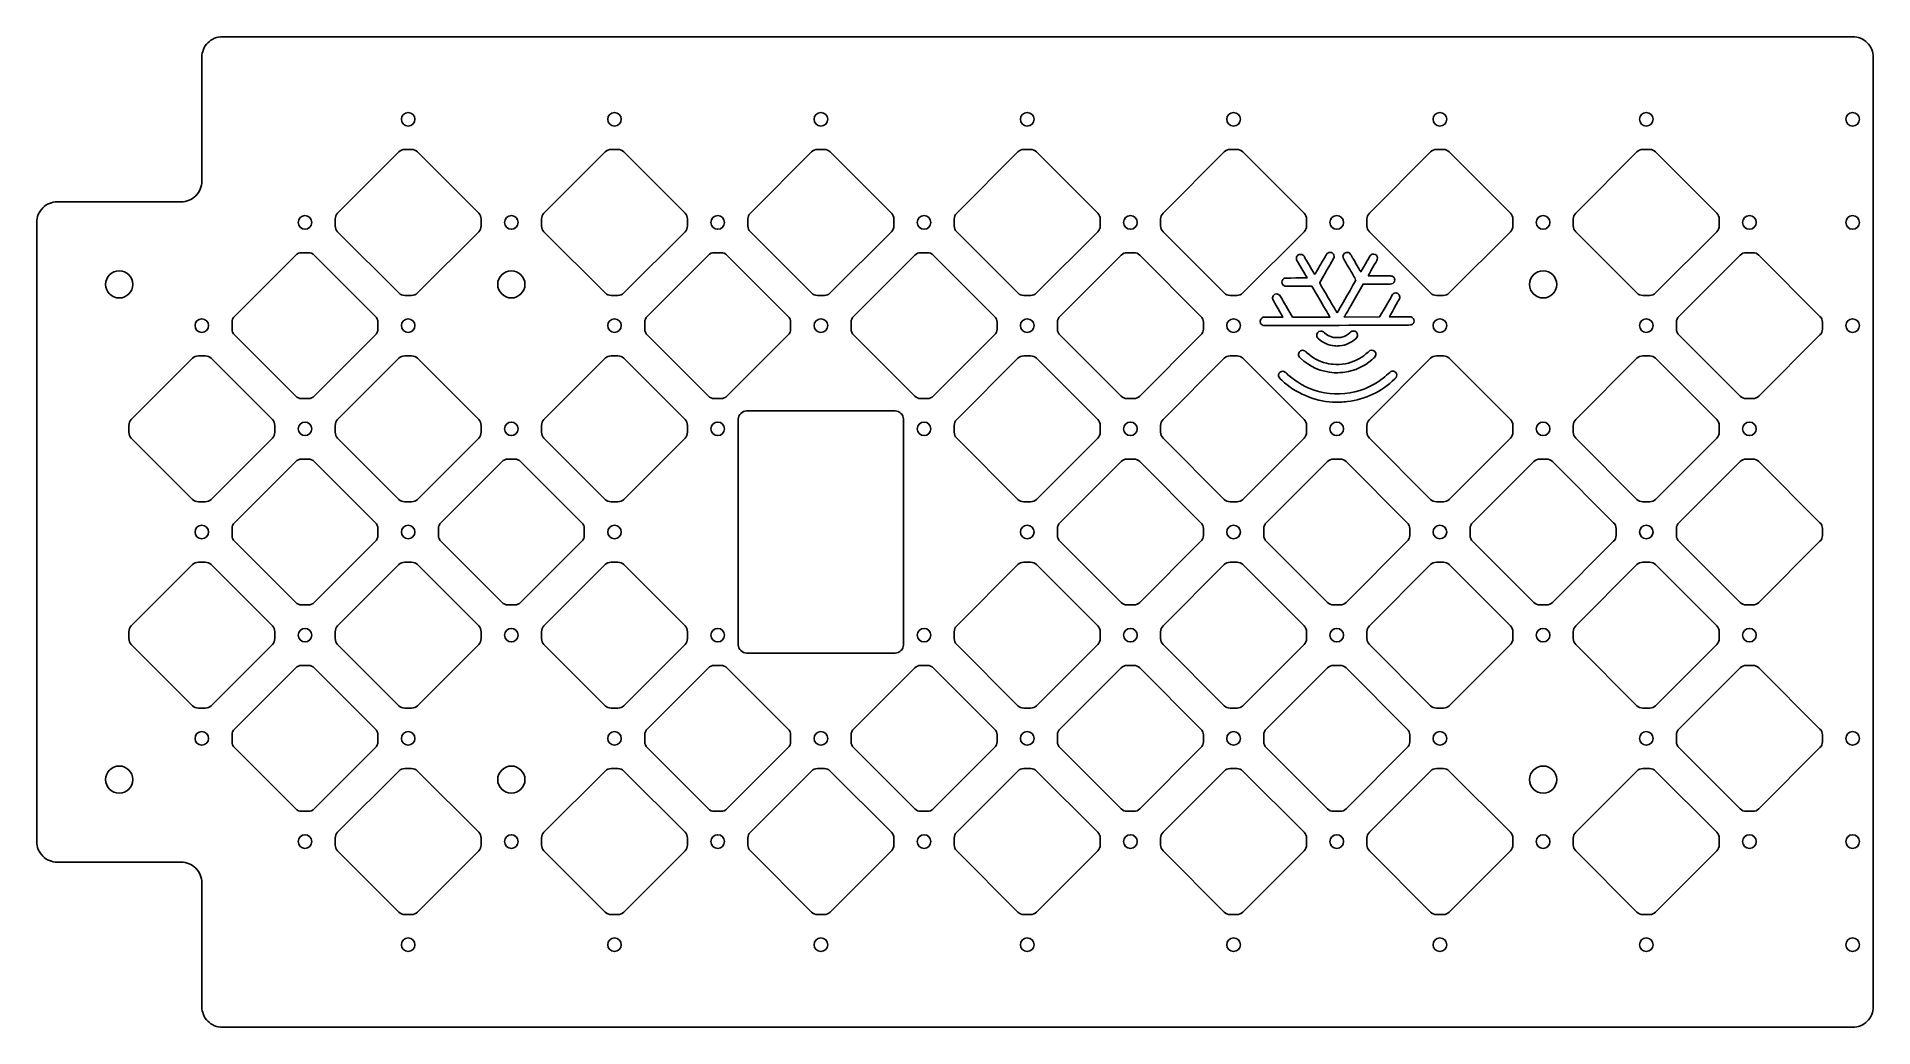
# Model space of a CAD drawing. Header units: millimetres. Extents: x -240 to 205, y -120 to 120.
import ezdxf

# ---------------------------------------------------------------- set-up
doc = ezdxf.new("R2010")
doc.units = ezdxf.units.MM

msp = doc.modelspace()

# ---------------------------------------------------------------- linework, layer by layer
for points in [[(205, 115, 0.414214), (200, 120), (-195, 120, 0.414214), (-200, 115), (-200, 85, -0.414214), (-205, 80), (-235, 80, 0.414214), (-240, 75), (-240, -75, 0.414214), (-235, -80), (-205, -80, -0.414214), (-200, -85), (-200, -115, 0.414214), (-195, -120), (200, -120, 0.414214), (205, -115)], [(-132.91, 72.75), (-147.75, 57.91, -0.198912), (-149.16, 57.32), (-150.84, 57.32, -0.198912), (-152.25, 57.91), (-167.09, 72.75, -0.198912), (-167.68, 74.16), (-167.68, 75.84, -0.198912), (-167.09, 77.25), (-152.25, 92.09, -0.198912), (-150.84, 92.68), (-149.16, 92.68, -0.198912), (-147.75, 92.09), (-132.91, 77.25, -0.198912), (-132.32, 75.84), (-132.32, 74.16, -0.198912)], [(-82.91, 72.75), (-97.75, 57.91, -0.198912), (-99.16, 57.32), (-100.84, 57.32, -0.198912), (-102.25, 57.91), (-117.09, 72.75, -0.198912), (-117.68, 74.16), (-117.68, 75.84, -0.198912), (-117.09, 77.25), (-102.25, 92.09, -0.198912), (-100.84, 92.68), (-99.16, 92.68, -0.198912), (-97.75, 92.09), (-82.91, 77.25, -0.198912), (-82.32, 75.84), (-82.32, 74.16, -0.198912)], [(-32.91, 72.75), (-47.75, 57.91, -0.198912), (-49.16, 57.32), (-50.84, 57.32, -0.198912), (-52.25, 57.91), (-67.09, 72.75, -0.198912), (-67.68, 74.16), (-67.68, 75.84, -0.198912), (-67.09, 77.25), (-52.25, 92.09, -0.198912), (-50.84, 92.68), (-49.16, 92.68, -0.198912), (-47.75, 92.09), (-32.91, 77.25, -0.198912), (-32.32, 75.84), (-32.32, 74.16, -0.198912)], [(17.09, 72.75), (2.25, 57.91, -0.198912), (0.84, 57.32), (-0.84, 57.32, -0.198912), (-2.25, 57.91), (-17.09, 72.75, -0.198912), (-17.68, 74.16), (-17.68, 75.84, -0.198912), (-17.09, 77.25), (-2.25, 92.09, -0.198912), (-0.84, 92.68), (0.84, 92.68, -0.198912), (2.25, 92.09), (17.09, 77.25, -0.198912), (17.68, 75.84), (17.68, 74.16, -0.198912)], [(67.09, 72.75), (52.25, 57.91, -0.198912), (50.84, 57.32), (49.16, 57.32, -0.198912), (47.75, 57.91), (32.91, 72.75, -0.198912), (32.32, 74.16), (32.32, 75.84, -0.198912), (32.91, 77.25), (47.75, 92.09, -0.198912), (49.16, 92.68), (50.84, 92.68, -0.198912), (52.25, 92.09), (67.09, 77.25, -0.198912), (67.68, 75.84), (67.68, 74.16, -0.198912)], [(117.09, 72.75), (102.25, 57.91, -0.198912), (100.84, 57.32), (99.16, 57.32, -0.198912), (97.75, 57.91), (82.91, 72.75, -0.198912), (82.32, 74.16), (82.32, 75.84, -0.198912), (82.91, 77.25), (97.75, 92.09, -0.198912), (99.16, 92.68), (100.84, 92.68, -0.198912), (102.25, 92.09), (117.09, 77.25, -0.198912), (117.68, 75.84), (117.68, 74.16, -0.198912)], [(167.09, 72.75), (152.25, 57.91, -0.198912), (150.84, 57.32), (149.16, 57.32, -0.198912), (147.75, 57.91), (132.91, 72.75, -0.198912), (132.32, 74.16), (132.32, 75.84, -0.198912), (132.91, 77.25), (147.75, 92.09, -0.198912), (149.16, 92.68), (150.84, 92.68, -0.198912), (152.25, 92.09), (167.09, 77.25, -0.198912), (167.68, 75.84), (167.68, 74.16, -0.198912)], [(-157.32, 50.84), (-157.32, 49.16, -0.198912), (-157.91, 47.75), (-172.75, 32.91, -0.198912), (-174.16, 32.32), (-175.84, 32.32, -0.198912), (-177.25, 32.91), (-192.09, 47.75, -0.198912), (-192.68, 49.16), (-192.68, 50.84, -0.198912), (-192.09, 52.25), (-177.25, 67.09, -0.198912), (-175.84, 67.68), (-174.16, 67.68, -0.198912), (-172.75, 67.09), (-157.91, 52.25, -0.198912)], [(-57.32, 50.84), (-57.32, 49.16, -0.198912), (-57.91, 47.75), (-72.75, 32.91, -0.198912), (-74.16, 32.32), (-75.84, 32.32, -0.198912), (-77.25, 32.91), (-92.09, 47.75, -0.198912), (-92.68, 49.16), (-92.68, 50.84, -0.198912), (-92.09, 52.25), (-77.25, 67.09, -0.198912), (-75.84, 67.68), (-74.16, 67.68, -0.198912), (-72.75, 67.09), (-57.91, 52.25, -0.198912)], [(-7.32, 50.84), (-7.32, 49.16, -0.198912), (-7.91, 47.75), (-22.75, 32.91, -0.198912), (-24.16, 32.32), (-25.84, 32.32, -0.198912), (-27.25, 32.91), (-42.09, 47.75, -0.198912), (-42.68, 49.16), (-42.68, 50.84, -0.198912), (-42.09, 52.25), (-27.25, 67.09, -0.198912), (-25.84, 67.68), (-24.16, 67.68, -0.198912), (-22.75, 67.09), (-7.91, 52.25, -0.198912)], [(42.68, 50.84), (42.68, 49.16, -0.198912), (42.09, 47.75), (27.25, 32.91, -0.198912), (25.84, 32.32), (24.16, 32.32, -0.198912), (22.75, 32.91), (7.91, 47.75, -0.198912), (7.32, 49.16), (7.32, 50.84, -0.198912), (7.91, 52.25), (22.75, 67.09, -0.198912), (24.16, 67.68), (25.84, 67.68, -0.198912), (27.25, 67.09), (42.09, 52.25, -0.198912)], [(192.68, 50.84), (192.68, 49.16, -0.198912), (192.09, 47.75), (177.25, 32.91, -0.198912), (175.84, 32.32), (174.16, 32.32, -0.198912), (172.75, 32.91), (157.91, 47.75, -0.198912), (157.32, 49.16), (157.32, 50.84, -0.198912), (157.91, 52.25), (172.75, 67.09, -0.198912), (174.16, 67.68), (175.84, 67.68, -0.198912), (177.25, 67.09), (192.09, 52.25, -0.198912)], [(-182.91, 22.75), (-197.75, 7.91, -0.198912), (-199.16, 7.32), (-200.84, 7.32, -0.198912), (-202.25, 7.91), (-217.09, 22.75, -0.198912), (-217.68, 24.16), (-217.68, 25.84, -0.198912), (-217.09, 27.25), (-202.25, 42.09, -0.198912), (-200.84, 42.68), (-199.16, 42.68, -0.198912), (-197.75, 42.09), (-182.91, 27.25, -0.198912), (-182.32, 25.84), (-182.32, 24.16, -0.198912)], [(-132.91, 22.75), (-147.75, 7.91, -0.198912), (-149.16, 7.32), (-150.84, 7.32, -0.198912), (-152.25, 7.91), (-167.09, 22.75, -0.198912), (-167.68, 24.16), (-167.68, 25.84, -0.198912), (-167.09, 27.25), (-152.25, 42.09, -0.198912), (-150.84, 42.68), (-149.16, 42.68, -0.198912), (-147.75, 42.09), (-132.91, 27.25, -0.198912), (-132.32, 25.84), (-132.32, 24.16, -0.198912)], [(-82.91, 22.75), (-97.75, 7.91, -0.198912), (-99.16, 7.32), (-100.84, 7.32, -0.198912), (-102.25, 7.91), (-117.09, 22.75, -0.198912), (-117.68, 24.16), (-117.68, 25.84, -0.198912), (-117.09, 27.25), (-102.25, 42.09, -0.198912), (-100.84, 42.68), (-99.16, 42.68, -0.198912), (-97.75, 42.09), (-82.91, 27.25, -0.198912), (-82.32, 25.84), (-82.32, 24.16, -0.198912)], [(-17.09, 27.25), (-2.25, 42.09, -0.198912), (-0.84, 42.68), (0.84, 42.68, -0.198912), (2.25, 42.09), (17.09, 27.25, -0.198912), (17.68, 25.84), (17.68, 24.16, -0.198912), (17.09, 22.75), (2.25, 7.91, -0.198912), (0.84, 7.32), (-0.84, 7.32, -0.198912), (-2.25, 7.91), (-17.09, 22.75, -0.198912), (-17.68, 24.16), (-17.68, 25.84, -0.198912)], [(67.09, 22.75), (52.25, 7.91, -0.198912), (50.84, 7.32), (49.16, 7.32, -0.198912), (47.75, 7.91), (32.91, 22.75, -0.198912), (32.32, 24.16), (32.32, 25.84, -0.198912), (32.91, 27.25), (47.75, 42.09, -0.198912), (49.16, 42.68), (50.84, 42.68, -0.198912), (52.25, 42.09), (67.09, 27.25, -0.198912), (67.68, 25.84), (67.68, 24.16, -0.198912)], [(117.09, 22.75), (102.25, 7.91, -0.198912), (100.84, 7.32), (99.16, 7.32, -0.198912), (97.75, 7.91), (82.91, 22.75, -0.198912), (82.32, 24.16), (82.32, 25.84, -0.198912), (82.91, 27.25), (97.75, 42.09, -0.198912), (99.16, 42.68), (100.84, 42.68, -0.198912), (102.25, 42.09), (117.09, 27.25, -0.198912), (117.68, 25.84), (117.68, 24.16, -0.198912)], [(167.09, 22.75), (152.25, 7.91, -0.198912), (150.84, 7.32), (149.16, 7.32, -0.198912), (147.75, 7.91), (132.91, 22.75, -0.198912), (132.32, 24.16), (132.32, 25.84, -0.198912), (132.91, 27.25), (147.75, 42.09, -0.198912), (149.16, 42.68), (150.84, 42.68, -0.198912), (152.25, 42.09), (167.09, 27.25, -0.198912), (167.68, 25.84), (167.68, 24.16, -0.198912)], [(-30, 27.32), (-30, -27.32, -0.414214), (-32, -29.32), (-68, -29.32, -0.414214), (-70, -27.32), (-70, 27.32, -0.414214), (-68, 29.32), (-32, 29.32, -0.414214)], [(-157.32, 0.84), (-157.32, -0.84, -0.198912), (-157.91, -2.25), (-172.75, -17.09, -0.198912), (-174.16, -17.68), (-175.84, -17.68, -0.198912), (-177.25, -17.09), (-192.09, -2.25, -0.198912), (-192.68, -0.84), (-192.68, 0.84, -0.198912), (-192.09, 2.25), (-177.25, 17.09, -0.198912), (-175.84, 17.68), (-174.16, 17.68, -0.198912), (-172.75, 17.09), (-157.91, 2.25, -0.198912)], [(-107.32, 0.84), (-107.32, -0.84, -0.198912), (-107.91, -2.25), (-122.75, -17.09, -0.198912), (-124.16, -17.68), (-125.84, -17.68, -0.198912), (-127.25, -17.09), (-142.09, -2.25, -0.198912), (-142.68, -0.84), (-142.68, 0.84, -0.198912), (-142.09, 2.25), (-127.25, 17.09, -0.198912), (-125.84, 17.68), (-124.16, 17.68, -0.198912), (-122.75, 17.09), (-107.91, 2.25, -0.198912)], [(7.32, -0.84), (7.32, 0.84, -0.198912), (7.91, 2.25), (22.75, 17.09, -0.198912), (24.16, 17.68), (25.84, 17.68, -0.198912), (27.25, 17.09), (42.09, 2.25, -0.198912), (42.68, 0.84), (42.68, -0.84, -0.198912), (42.09, -2.25), (27.25, -17.09, -0.198912), (25.84, -17.68), (24.16, -17.68, -0.198912), (22.75, -17.09), (7.91, -2.25, -0.198912)], [(92.68, 0.84), (92.68, -0.84, -0.198912), (92.09, -2.25), (77.25, -17.09, -0.198912), (75.84, -17.68), (74.16, -17.68, -0.198912), (72.75, -17.09), (57.91, -2.25, -0.198912), (57.32, -0.84), (57.32, 0.84, -0.198912), (57.91, 2.25), (72.75, 17.09, -0.198912), (74.16, 17.68), (75.84, 17.68, -0.198912), (77.25, 17.09), (92.09, 2.25, -0.198912)], [(142.68, 0.84), (142.68, -0.84, -0.198912), (142.09, -2.25), (127.25, -17.09, -0.198912), (125.84, -17.68), (124.16, -17.68, -0.198912), (122.75, -17.09), (107.91, -2.25, -0.198912), (107.32, -0.84), (107.32, 0.84, -0.198912), (107.91, 2.25), (122.75, 17.09, -0.198912), (124.16, 17.68), (125.84, 17.68, -0.198912), (127.25, 17.09), (142.09, 2.25, -0.198912)], [(192.68, 0.84), (192.68, -0.84, -0.198912), (192.09, -2.25), (177.25, -17.09, -0.198912), (175.84, -17.68), (174.16, -17.68, -0.198912), (172.75, -17.09), (157.91, -2.25, -0.198912), (157.32, -0.84), (157.32, 0.84, -0.198912), (157.91, 2.25), (172.75, 17.09, -0.198912), (174.16, 17.68), (175.84, 17.68, -0.198912), (177.25, 17.09), (192.09, 2.25, -0.198912)], [(-182.91, -27.25), (-197.75, -42.09, -0.198912), (-199.16, -42.68), (-200.84, -42.68, -0.198912), (-202.25, -42.09), (-217.09, -27.25, -0.198912), (-217.68, -25.84), (-217.68, -24.16, -0.198912), (-217.09, -22.75), (-202.25, -7.91, -0.198912), (-200.84, -7.32), (-199.16, -7.32, -0.198912), (-197.75, -7.91), (-182.91, -22.75, -0.198912), (-182.32, -24.16), (-182.32, -25.84, -0.198912)], [(-132.91, -27.25), (-147.75, -42.09, -0.198912), (-149.16, -42.68), (-150.84, -42.68, -0.198912), (-152.25, -42.09), (-167.09, -27.25, -0.198912), (-167.68, -25.84), (-167.68, -24.16, -0.198912), (-167.09, -22.75), (-152.25, -7.91, -0.198912), (-150.84, -7.32), (-149.16, -7.32, -0.198912), (-147.75, -7.91), (-132.91, -22.75, -0.198912), (-132.32, -24.16), (-132.32, -25.84, -0.198912)], [(-82.91, -27.25), (-97.75, -42.09, -0.198912), (-99.16, -42.68), (-100.84, -42.68, -0.198912), (-102.25, -42.09), (-117.09, -27.25, -0.198912), (-117.68, -25.84), (-117.68, -24.16, -0.198912), (-117.09, -22.75), (-102.25, -7.91, -0.198912), (-100.84, -7.32), (-99.16, -7.32, -0.198912), (-97.75, -7.91), (-82.91, -22.75, -0.198912), (-82.32, -24.16), (-82.32, -25.84, -0.198912)], [(17.09, -27.25), (2.25, -42.09, -0.198912), (0.84, -42.68), (-0.84, -42.68, -0.198912), (-2.25, -42.09), (-17.09, -27.25, -0.198912), (-17.68, -25.84), (-17.68, -24.16, -0.198912), (-17.09, -22.75), (-2.25, -7.91, -0.198912), (-0.84, -7.32), (0.84, -7.32, -0.198912), (2.25, -7.91), (17.09, -22.75, -0.198912), (17.68, -24.16), (17.68, -25.84, -0.198912)], [(67.09, -27.25), (52.25, -42.09, -0.198912), (50.84, -42.68), (49.16, -42.68, -0.198912), (47.75, -42.09), (32.91, -27.25, -0.198912), (32.32, -25.84), (32.32, -24.16, -0.198912), (32.91, -22.75), (47.75, -7.91, -0.198912), (49.16, -7.32), (50.84, -7.32, -0.198912), (52.25, -7.91), (67.09, -22.75, -0.198912), (67.68, -24.16), (67.68, -25.84, -0.198912)], [(117.09, -27.25), (102.25, -42.09, -0.198912), (100.84, -42.68), (99.16, -42.68, -0.198912), (97.75, -42.09), (82.91, -27.25, -0.198912), (82.32, -25.84), (82.32, -24.16, -0.198912), (82.91, -22.75), (97.75, -7.91, -0.198912), (99.16, -7.32), (100.84, -7.32, -0.198912), (102.25, -7.91), (117.09, -22.75, -0.198912), (117.68, -24.16), (117.68, -25.84, -0.198912)], [(167.09, -27.25), (152.25, -42.09, -0.198912), (150.84, -42.68), (149.16, -42.68, -0.198912), (147.75, -42.09), (132.91, -27.25, -0.198912), (132.32, -25.84), (132.32, -24.16, -0.198912), (132.91, -22.75), (147.75, -7.91, -0.198912), (149.16, -7.32), (150.84, -7.32, -0.198912), (152.25, -7.91), (167.09, -22.75, -0.198912), (167.68, -24.16), (167.68, -25.84, -0.198912)], [(-157.32, -49.16), (-157.32, -50.84, -0.198912), (-157.91, -52.25), (-172.75, -67.09, -0.198912), (-174.16, -67.68), (-175.84, -67.68, -0.198912), (-177.25, -67.09), (-192.09, -52.25, -0.198912), (-192.68, -50.84), (-192.68, -49.16, -0.198912), (-192.09, -47.75), (-177.25, -32.91, -0.198912), (-175.84, -32.32), (-174.16, -32.32, -0.198912), (-172.75, -32.91), (-157.91, -47.75, -0.198912)], [(-57.32, -49.16), (-57.32, -50.84, -0.198912), (-57.91, -52.25), (-72.75, -67.09, -0.198912), (-74.16, -67.68), (-75.84, -67.68, -0.198912), (-77.25, -67.09), (-92.09, -52.25, -0.198912), (-92.68, -50.84), (-92.68, -49.16, -0.198912), (-92.09, -47.75), (-77.25, -32.91, -0.198912), (-75.84, -32.32), (-74.16, -32.32, -0.198912), (-72.75, -32.91), (-57.91, -47.75, -0.198912)], [(-7.32, -49.16), (-7.32, -50.84, -0.198912), (-7.91, -52.25), (-22.75, -67.09, -0.198912), (-24.16, -67.68), (-25.84, -67.68, -0.198912), (-27.25, -67.09), (-42.09, -52.25, -0.198912), (-42.68, -50.84), (-42.68, -49.16, -0.198912), (-42.09, -47.75), (-27.25, -32.91, -0.198912), (-25.84, -32.32), (-24.16, -32.32, -0.198912), (-22.75, -32.91), (-7.91, -47.75, -0.198912)], [(42.68, -49.16), (42.68, -50.84, -0.198912), (42.09, -52.25), (27.25, -67.09, -0.198912), (25.84, -67.68), (24.16, -67.68, -0.198912), (22.75, -67.09), (7.91, -52.25, -0.198912), (7.32, -50.84), (7.32, -49.16, -0.198912), (7.91, -47.75), (22.75, -32.91, -0.198912), (24.16, -32.32), (25.84, -32.32, -0.198912), (27.25, -32.91), (42.09, -47.75, -0.198912)], [(92.68, -49.16), (92.68, -50.84, -0.198912), (92.09, -52.25), (77.25, -67.09, -0.198912), (75.84, -67.68), (74.16, -67.68, -0.198912), (72.75, -67.09), (57.91, -52.25, -0.198912), (57.32, -50.84), (57.32, -49.16, -0.198912), (57.91, -47.75), (72.75, -32.91, -0.198912), (74.16, -32.32), (75.84, -32.32, -0.198912), (77.25, -32.91), (92.09, -47.75, -0.198912)], [(192.68, -49.16), (192.68, -50.84, -0.198912), (192.09, -52.25), (177.25, -67.09, -0.198912), (175.84, -67.68), (174.16, -67.68, -0.198912), (172.75, -67.09), (157.91, -52.25, -0.198912), (157.32, -50.84), (157.32, -49.16, -0.198912), (157.91, -47.75), (172.75, -32.91, -0.198912), (174.16, -32.32), (175.84, -32.32, -0.198912), (177.25, -32.91), (192.09, -47.75, -0.198912)], [(-132.91, -77.25), (-147.75, -92.09, -0.198912), (-149.16, -92.68), (-150.84, -92.68, -0.198912), (-152.25, -92.09), (-167.09, -77.25, -0.198912), (-167.68, -75.84), (-167.68, -74.16, -0.198912), (-167.09, -72.75), (-152.25, -57.91, -0.198912), (-150.84, -57.32), (-149.16, -57.32, -0.198912), (-147.75, -57.91), (-132.91, -72.75, -0.198912), (-132.32, -74.16), (-132.32, -75.84, -0.198912)], [(-82.91, -77.25), (-97.75, -92.09, -0.198912), (-99.16, -92.68), (-100.84, -92.68, -0.198912), (-102.25, -92.09), (-117.09, -77.25, -0.198912), (-117.68, -75.84), (-117.68, -74.16, -0.198912), (-117.09, -72.75), (-102.25, -57.91, -0.198912), (-100.84, -57.32), (-99.16, -57.32, -0.198912), (-97.75, -57.91), (-82.91, -72.75, -0.198912), (-82.32, -74.16), (-82.32, -75.84, -0.198912)], [(-32.91, -77.25), (-47.75, -92.09, -0.198912), (-49.16, -92.68), (-50.84, -92.68, -0.198912), (-52.25, -92.09), (-67.09, -77.25, -0.198912), (-67.68, -75.84), (-67.68, -74.16, -0.198912), (-67.09, -72.75), (-52.25, -57.91, -0.198912), (-50.84, -57.32), (-49.16, -57.32, -0.198912), (-47.75, -57.91), (-32.91, -72.75, -0.198912), (-32.32, -74.16), (-32.32, -75.84, -0.198912)], [(17.09, -77.25), (2.25, -92.09, -0.198912), (0.84, -92.68), (-0.84, -92.68, -0.198912), (-2.25, -92.09), (-17.09, -77.25, -0.198912), (-17.68, -75.84), (-17.68, -74.16, -0.198912), (-17.09, -72.75), (-2.25, -57.91, -0.198912), (-0.84, -57.32), (0.84, -57.32, -0.198912), (2.25, -57.91), (17.09, -72.75, -0.198912), (17.68, -74.16), (17.68, -75.84, -0.198912)], [(67.09, -77.25), (52.25, -92.09, -0.198912), (50.84, -92.68), (49.16, -92.68, -0.198912), (47.75, -92.09), (32.91, -77.25, -0.198912), (32.32, -75.84), (32.32, -74.16, -0.198912), (32.91, -72.75), (47.75, -57.91, -0.198912), (49.16, -57.32), (50.84, -57.32, -0.198912), (52.25, -57.91), (67.09, -72.75, -0.198912), (67.68, -74.16), (67.68, -75.84, -0.198912)], [(117.09, -77.25), (102.25, -92.09, -0.198912), (100.84, -92.68), (99.16, -92.68, -0.198912), (97.75, -92.09), (82.91, -77.25, -0.198912), (82.32, -75.84), (82.32, -74.16, -0.198912), (82.91, -72.75), (97.75, -57.91, -0.198912), (99.16, -57.32), (100.84, -57.32, -0.198912), (102.25, -57.91), (117.09, -72.75, -0.198912), (117.68, -74.16), (117.68, -75.84, -0.198912)], [(167.09, -77.25), (152.25, -92.09, -0.198912), (150.84, -92.68), (149.16, -92.68, -0.198912), (147.75, -92.09), (132.91, -77.25, -0.198912), (132.32, -75.84), (132.32, -74.16, -0.198912), (132.91, -72.75), (147.75, -57.91, -0.198912), (149.16, -57.32), (150.84, -57.32, -0.198912), (152.25, -57.91), (167.09, -72.75, -0.198912), (167.68, -74.16), (167.68, -75.84, -0.198912)]]:
    msp.add_lwpolyline(points, format="xyb", close=True)
for points in [[(65.12, 61.55), (67.81, 61.58), (65.24, 65.98), (65.24, 66.3)], [(80.75, 63.16), (80.82, 63.04), (81.95, 65)], [(71.08, 55.97), (69, 59.54), (62.38, 59.57), (62.17, 59.69)], [(84.75, 60.06), (81.4, 60.05), (79.23, 56.27)], [(56.96, 51.92), (57.16, 52.02), (61.96, 52.07), (60.81, 54.05)], [(62.73, 54.73), (64.28, 52.06), (73.33, 52.08), (73.25, 52.24)], [(76.94, 52.29), (76.82, 52.09), (85.39, 52.11), (86.73, 54.43)], [(66.05, 50.06), (57.12, 50.06), (56.95, 50.16)], [(90.38, 52.11), (93.04, 52.11), (93.25, 51.98)]]:
    msp.add_lwpolyline(points)
for centre, radius in [((-150, 100), 1.65), ((-100, 100), 1.65), ((-50, 100), 1.65), ((0, 100), 1.65), ((50, 100), 1.65), ((100, 100), 1.65), ((150, 100), 1.65), ((200, 100), 1.65), ((-175, 75), 1.65), ((-125, 75), 1.65), ((-75, 75), 1.65), ((-25, 75), 1.65), ((25, 75), 1.65), ((75, 75), 1.65), ((125, 75), 1.65), ((175, 75), 1.65), ((200, 75), 1.65), ((-220, 60), 3.3), ((-125, 60), 3.3), ((125, 60), 3.3), ((-200, 50), 1.65), ((-150, 50), 1.65), ((-100, 50), 1.65), ((-50, 50), 1.65), ((0, 50), 1.65), ((50, 50), 1.65), ((100, 50), 1.65), ((150, 50), 1.65), ((200, 50), 1.65), ((-175, 25), 1.65), ((-125, 25), 1.65), ((-75, 25), 1.65), ((-25, 25), 1.65), ((25, 25), 1.65), ((75, 25), 1.65), ((125, 25), 1.65), ((175, 25), 1.65), ((-200, 0), 1.65), ((-150, 0), 1.65), ((-100, 0), 1.65), ((0, 0), 1.65), ((50, 0), 1.65), ((100, 0), 1.65), ((150, 0), 1.65), ((-175, -25), 1.65), ((-125, -25), 1.65), ((-75, -25), 1.65), ((-25, -25), 1.65), ((25, -25), 1.65), ((75, -25), 1.65), ((125, -25), 1.65), ((175, -25), 1.65), ((-200, -50), 1.65), ((-150, -50), 1.65), ((-100, -50), 1.65), ((-50, -50), 1.65), ((0, -50), 1.65), ((50, -50), 1.65), ((100, -50), 1.65), ((150, -50), 1.65), ((200, -50), 1.65), ((-220, -60), 3.3), ((-125, -60), 3.3), ((125, -60), 3.3), ((-175, -75), 1.65), ((-125, -75), 1.65), ((-75, -75), 1.65), ((-25, -75), 1.65), ((25, -75), 1.65), ((75, -75), 1.65), ((125, -75), 1.65), ((175, -75), 1.65), ((200, -75), 1.65), ((-150, -100), 1.65), ((-100, -100), 1.65), ((-50, -100), 1.65), ((0, -100), 1.65), ((50, -100), 1.65), ((100, -100), 1.65), ((150, -100), 1.65), ((200, -100), 1.65)]:
    msp.add_circle(centre, radius)
for centre, major_axis, ratio, start_param, end_param in [((65.65, 66.86), (-0.333, -0.334), 0.415913, 4.196868, 5.230663), ((79.36, 65.49), (1.15, -1.98), 0.014483, 1.47152, 3.078922), ((64.28, 58.94), (2.28, -2.32), 0.560017, 2.935944, 3.291113), ((62.13, 59.97), (0.331, -0.33), 0.410164, 4.190119, 5.23474), ((81.02, 60.14), (7.27, -0.03), 0.011027, 5.251172, 6.237023), ((90.07, 57.05), (0.055, -0.621), 0.375333, 0.540231, 1.345094), ((38.55, 121.32), (39.61, -75.5), 0.274016, 6.174356, 6.357624), ((72.44, 47.49), (7.6, 0.22), 0.324315, 5.929103, 6.27397), ((67.51, 43.61), (0.37, -0.321), 0.074133, 1.244643, 2.851146), ((74.66, 51.81), (9.88, -9.09), 0.974162, 5.614512, 6.171229), ((77.87, 46.76), (6.67, 3.96), 0.696167, 4.312295, 5.032131), ((81.03, 40.54), (3.39, 2.3), 0.13398, 5.428032, 6.110267), ((105.72, 136.17), (36.58, 101.66), 0.400061, 3.046988, 3.26513), ((75.13, 53.1), (-0.95, 19.62), 0.951228, 3.053074, 3.590553), ((72.69, 57.31), (10.17, -24.32), 0.866478, 6.044018, 6.608886), ((81.79, 26.88), (-7.29, -11.97), 0.24727, 2.975254, 3.291641), ((75.63, 32.65), (5.02, 0.12), 0.236736, 4.379906, 5.107332)]:
    msp.add_ellipse(centre, major_axis=major_axis, ratio=ratio, start_param=start_param, end_param=end_param)
for points in [[(65.24, 66.3), (65.24, 66.58), (65.25, 66.64), (65.36, 66.82)], [(65.69, 67.15), (65.87, 67.26), (65.93, 67.27), (66.21, 67.27)], [(66.21, 67.27), (66.48, 67.28), (66.56, 67.26), (66.72, 67.16)], [(66.72, 67.16), (66.82, 67.1), (66.96, 66.98), (67.02, 66.89)], [(67.02, 66.89), (67.08, 66.81), (67.69, 65.76), (68.39, 64.56)], [(71.13, 64.88), (71.92, 66.25), (72.61, 67.41), (72.67, 67.48)], [(72.67, 67.48), (72.86, 67.66), (73.07, 67.75), (73.37, 67.75)], [(73.37, 67.75), (73.67, 67.75), (73.85, 67.68), (74.05, 67.49)], [(74.05, 67.49), (74.31, 67.25), (74.42, 66.86), (74.34, 66.53)], [(76.58, 66.38), (76.46, 66.63), (76.47, 66.96), (76.61, 67.23)], [(76.61, 67.23), (76.9, 67.83), (77.75, 67.96), (78.21, 67.46)], [(81.95, 65), (83.14, 67.07), (83.22, 67.19), (83.57, 67.29)], [(83.57, 67.29), (84.07, 67.44), (84.61, 67.2), (84.81, 66.73)], [(68.39, 64.56), (69.08, 63.37), (69.66, 62.39), (69.68, 62.39)], [(69.68, 62.39), (69.69, 62.39), (70.35, 63.51), (71.13, 64.88)], [(74.34, 66.53), (74.3, 66.39), (71.15, 60.85), (70.89, 60.48)], [(78.13, 63.68), (77.32, 65.07), (76.62, 66.29), (76.58, 66.38)], [(79.62, 61.06), (79.61, 61.11), (78.94, 62.29), (78.13, 63.68)], [(79.5, 65.31), (80.15, 64.19), (80.71, 63.22), (80.75, 63.16)], [(83.67, 63.97), (83.07, 62.94), (82.58, 62.08), (82.58, 62.07)], [(84.81, 65.99), (84.77, 65.91), (84.26, 65), (83.67, 63.97)], [(84.81, 66.73), (84.88, 66.55), (84.88, 66.17), (84.81, 65.99)], [(59.44, 56.71), (59.44, 57.55), (60.38, 58), (61.05, 57.49)], [(61.72, 60.54), (61.72, 60.81), (61.73, 60.88), (61.83, 61.04)], [(61.84, 60.02), (61.73, 60.2), (61.72, 60.26), (61.72, 60.54)], [(62.31, 61.47), (62.39, 61.51), (63.11, 61.53), (65.12, 61.55)], [(70.89, 60.48), (70.82, 60.38), (70.82, 60.38), (72.94, 56.75)], [(75.09, 53.14), (75.16, 53.16), (79.64, 60.98), (79.62, 61.06)], [(82.58, 62.07), (82.58, 62.06), (83.87, 62.05), (85.44, 62.06)], [(85.44, 62.06), (88.56, 62.06), (88.42, 62.07), (88.72, 61.81)], [(89.04, 61.08), (89.04, 60.61), (88.74, 60.22), (88.29, 60.11)], [(88.72, 61.81), (88.94, 61.62), (89.04, 61.4), (89.04, 61.08)], [(88.75, 57.75), (89.44, 58.21), (90.31, 57.75), (90.31, 56.93)], [(60.81, 54.05), (59.35, 56.56), (59.44, 56.38), (59.44, 56.71)], [(61.05, 57.49), (61.15, 57.42), (61.62, 56.64), (62.73, 54.73)], [(73.25, 52.24), (73.2, 52.32), (72.23, 54), (71.08, 55.97)], [(72.94, 56.75), (74.1, 54.76), (75.07, 53.13), (75.09, 53.14)], [(79.23, 56.27), (78.03, 54.19), (77, 52.4), (76.94, 52.29)], [(86.73, 54.43), (88.64, 57.76), (88.56, 57.62), (88.75, 57.75)], [(88.95, 54.27), (88.28, 53.11), (87.73, 52.15), (87.73, 52.14)], [(90.24, 56.53), (90.2, 56.45), (89.61, 55.44), (88.95, 54.27)], [(56.95, 50.16), (56.25, 50.53), (56.26, 51.58), (56.96, 51.92)], [(93.06, 50.17), (92.88, 50.12), (78.76, 50.06), (66.05, 50.06)], [(87.73, 52.14), (87.73, 52.13), (88.92, 52.12), (90.38, 52.11)], [(93.65, 50.68), (93.54, 50.47), (93.26, 50.22), (93.06, 50.17)], [(93.25, 51.98), (93.36, 51.91), (93.51, 51.78), (93.58, 51.68)], [(93.58, 51.68), (93.68, 51.52), (93.7, 51.45), (93.72, 51.17)], [(93.72, 51.17), (93.73, 50.91), (93.72, 50.82), (93.65, 50.68)], [(70.2, 47.36), (69.98, 48.03), (70.43, 48.67), (71.13, 48.68)], [(70.59, 46.84), (70.33, 47.08), (70.26, 47.18), (70.2, 47.36)], [(74.47, 45.09), (73.03, 45.23), (71.6, 45.87), (70.59, 46.84)], [(71.13, 48.68), (71.46, 48.68), (71.62, 48.61), (72.03, 48.25)], [(72.03, 48.25), (72.61, 47.73), (73.27, 47.39), (74, 47.2)], [(74, 47.2), (74.31, 47.12), (74.47, 47.11), (75.11, 47.11)], [(75.68, 45.1), (75.2, 45.05), (74.99, 45.05), (74.47, 45.09)], [(75.11, 47.11), (75.8, 47.11), (75.89, 47.12), (76.27, 47.23)], [(76.27, 47.23), (77, 47.43), (77.58, 47.75), (78.19, 48.29)], [(78.19, 48.29), (78.59, 48.64), (78.71, 48.7), (79.04, 48.7)], [(79.04, 48.7), (79.61, 48.7), (80.04, 48.27), (80.04, 47.69)], [(65.73, 43.06), (65.74, 43.76), (66.53, 44.24), (67.16, 43.92)], [(66.23, 42.12), (65.8, 42.54), (65.73, 42.67), (65.73, 43.06)], [(74.38, 38.6), (71.34, 38.76), (68.31, 40.07), (66.23, 42.12)], [(67.65, 43.53), (69.09, 42.21), (70.69, 41.34), (72.48, 40.91)], [(72.48, 40.91), (73.35, 40.7), (73.85, 40.63), (74.79, 40.61)], [(74.79, 40.61), (75.95, 40.58), (76.75, 40.67), (77.81, 40.94)], [(82.59, 43.6), (82.76, 43.76), (82.96, 43.92), (83.04, 43.96)], [(83.04, 43.96), (83.51, 44.2), (84.15, 43.99), (84.38, 43.51)], [(84.38, 43.51), (84.48, 43.29), (84.5, 42.96), (84.42, 42.72)], [(60.9, 37.8), (60.83, 38.25), (61.14, 38.74), (61.59, 38.88)], [(61.67, 36.75), (61.12, 37.26), (60.94, 37.5), (60.9, 37.8)], [(61.59, 38.88), (61.86, 38.96), (61.93, 38.96), (62.2, 38.88)], [(74.01, 31.48), (69.44, 31.75), (65.06, 33.62), (61.67, 36.75)], [(62.2, 38.88), (62.38, 38.82), (62.49, 38.74), (62.87, 38.39)], [(62.87, 38.39), (63.72, 37.58), (64.45, 37.01), (65.46, 36.35)], [(75, 38.56), (74.98, 38.57), (74.7, 38.58), (74.38, 38.6)], [(76.92, 38.71), (76.53, 38.65), (75.13, 38.55), (75, 38.56)], [(84.08, 35.82), (85.14, 36.43), (86.43, 37.39), (87.45, 38.33)], [(87.45, 38.33), (88.1, 38.93), (88.19, 38.98), (88.55, 38.98)], [(89.46, 38.38), (89.66, 37.95), (89.54, 37.54), (89.07, 37.09)]]:
    msp.add_open_spline(points, degree=3)

doc.saveas('drawing.dxf')
